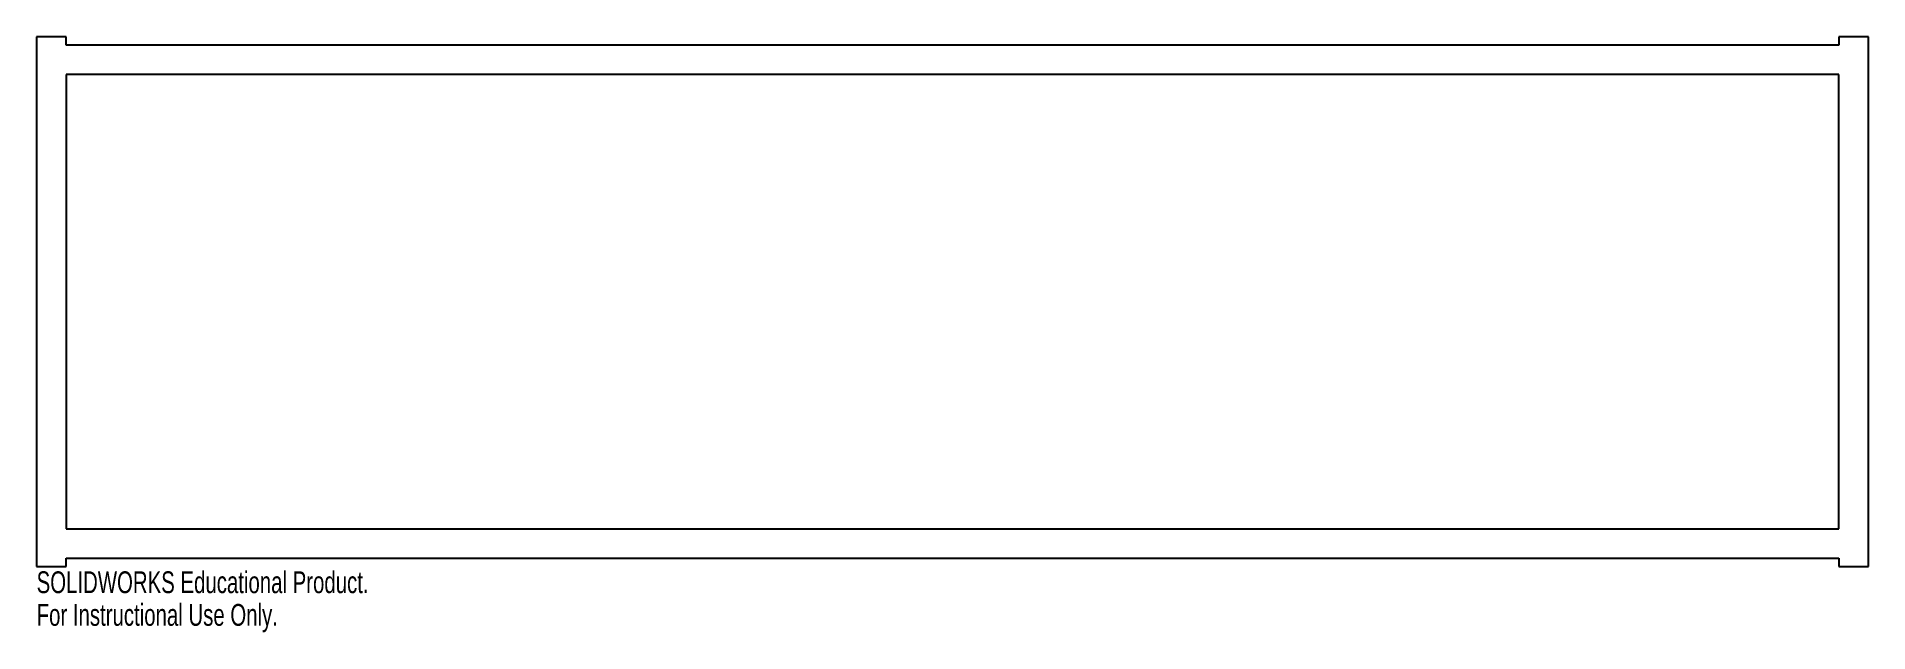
# Model space of a CAD drawing. Header units: inches. Extents: x -8 to 8, y -2.9 to 2.3.
import ezdxf

# ---------------------------------------------------------------- set-up
doc = ezdxf.new("R2010")
doc.units = ezdxf.units.IN
doc.header["$MEASUREMENT"] = 0
doc.styles.add('SLDTEXTSTYLE0', font='TXT', dxfattribs={"width": 0.7})

msp = doc.modelspace()

# ---------------------------------------------------------------- linework, layer by layer
at = {"color": 7, "linetype": 'Continuous', "lineweight": 25}
for p, q in [((-7.746, 2.314), (-8.004, 2.314)), ((-8.004, 2.314), (-8.004, -2.314)), ((-7.746, 2.241), (-7.746, 2.314)), ((8.004, 2.314), (7.746, 2.314)), ((7.746, 2.314), (7.746, 2.241)), ((8.004, -2.314), (8.004, 2.314)), ((7.746, 2.241), (-7.746, 2.241)), ((-7.746, 1.983), (-7.746, -1.983)), ((7.746, 1.983), (-7.746, 1.983)), ((7.746, -1.983), (7.746, 1.983)), ((-7.746, -1.983), (7.746, -1.983)), ((-7.746, -2.314), (-7.746, -2.241)), ((-7.746, -2.241), (7.746, -2.241)), ((7.746, -2.241), (7.746, -2.314)), ((-8.004, -2.314), (-7.746, -2.314)), ((7.746, -2.314), (8.004, -2.314))]:
    msp.add_line(p, q, dxfattribs=at)

# ---------------------------------------------------------------- texts
at = {"color": 7, "linetype": 'Continuous', "char_height": 0.1903, "attachment_point": 1, "style": 'SLDTEXTSTYLE0'}
for s, insert in [('SOLIDWORKS Educational Product.', (-8.004, -2.355)), ('For Instructional Use Only.', (-8.004, -2.64))]:
    msp.add_mtext(s, dxfattribs=dict(at, insert=insert))

doc.saveas('drawing.dxf')
